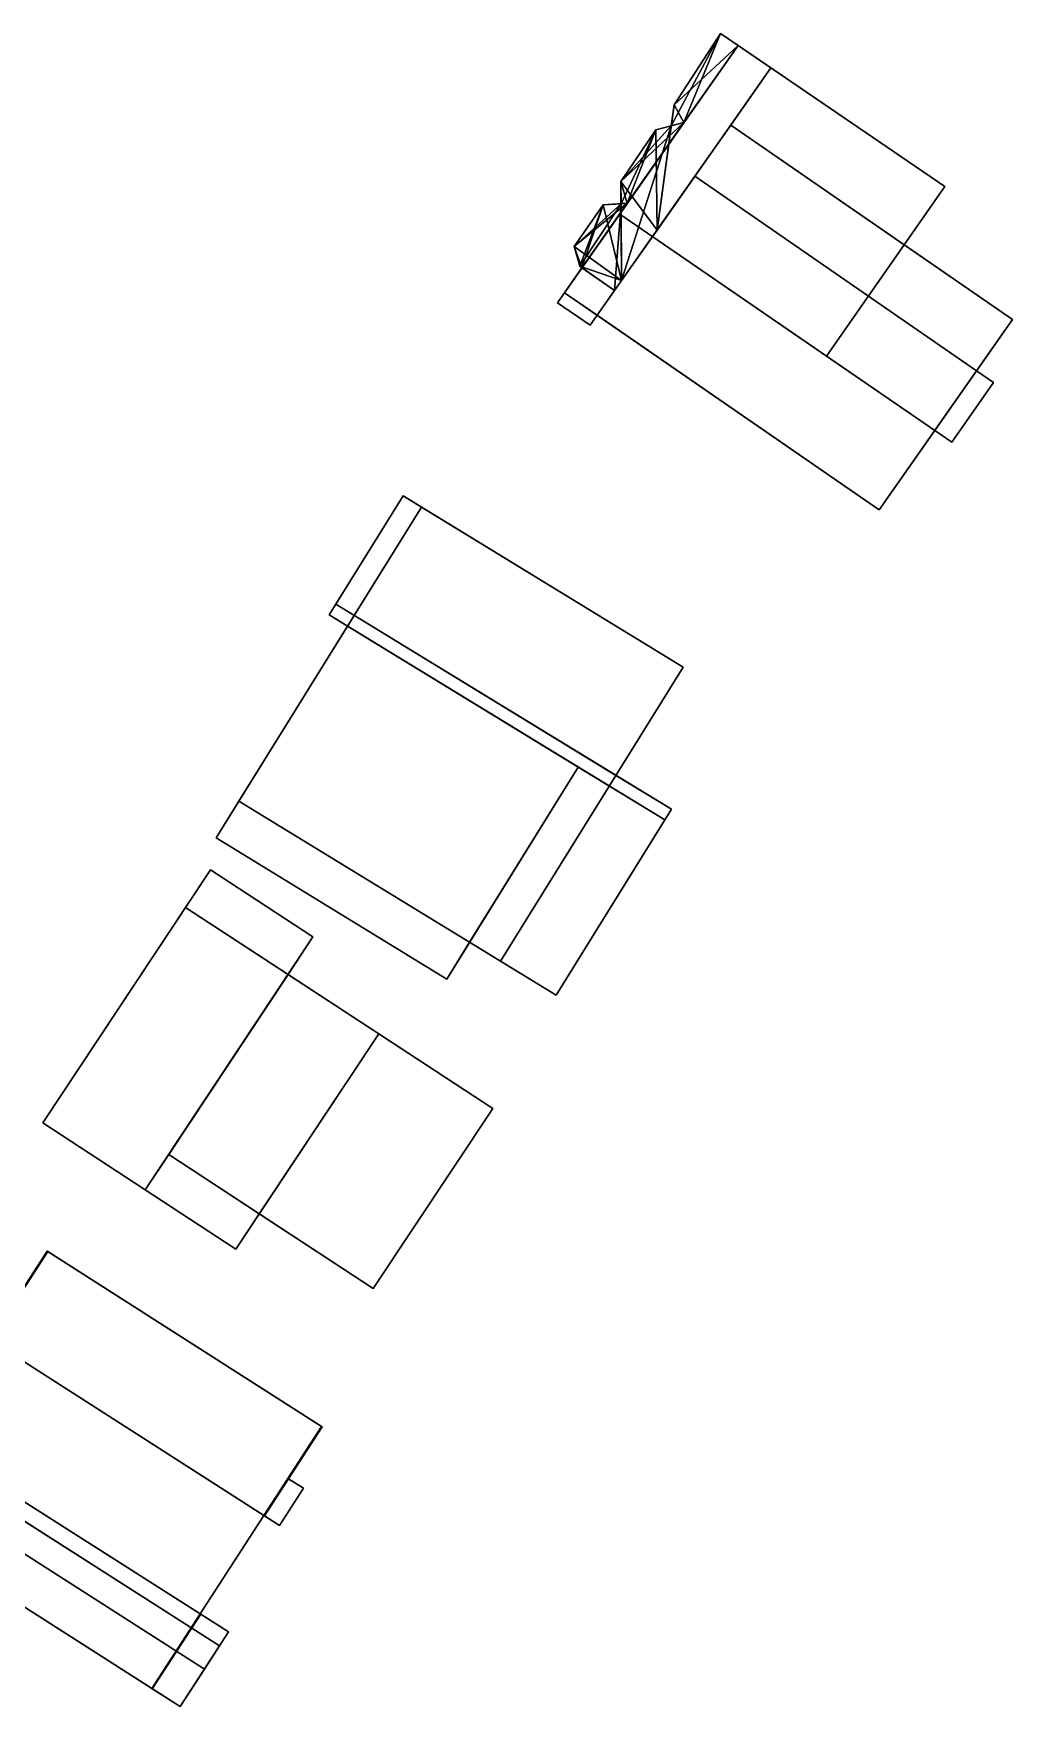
# Model space of a CAD drawing. Header units: metres. Extents: x -71 to 357, y -197 to 92.
# Drawn here: x 189.4 to 356.8, y -195.7 to 90.6 of the extents above; entities that cross this region are included whole.
import ezdxf

# ---------------------------------------------------------------- set-up
doc = ezdxf.new("R2010")
doc.units = ezdxf.units.M

msp = doc.modelspace()

# ---------------------------------------------------------------- linework, layer by layer
at = {"layer": 'Building Shading', "color": 195}
for points in [[(315.46464, 84.65905), (295.99398, 56.91909), (298.928, 78.31912), (306.82168, 90.5535)], [(306.82168, 90.5535), (298.928, 78.31912), (295.99398, 56.91909), (315.46464, 84.65905)], [(306.82168, 90.5535, 20), (300.59159, 75.30553, 20), (298.43694, 74.73746, 20)], [(306.82168, 90.5535, 20), (298.43694, 74.73746, 20), (298.928, 78.31912, 20)], [(298.928, 78.31912, 20), (309.84213, 88.49356, 20), (306.82168, 90.5535, 20)], [(306.82168, 90.5535, 20), (306.82168, 90.5535), (298.928, 78.31912), (298.928, 78.31912, 20)], [(298.928, 78.31912, 20), (298.928, 78.31912), (306.82168, 90.5535), (306.82168, 90.5535, 20)], [(306.82168, 90.5535, 20), (309.84213, 88.49356, 20), (300.59159, 75.30553, 20)], [(345.22976, 64.35941, 20), (345.22976, 64.35941), (306.82168, 90.5535), (306.82168, 90.5535, 20)], [(306.82168, 90.5535, 20), (306.82168, 90.5535), (345.22976, 64.35941), (345.22976, 64.35941, 20)], [(309.84213, 88.49356, 20), (289.61718, 59.65989, 20), (324.96807, 35.3639, 20), (345.22976, 64.35941, 20)], [(345.22976, 64.35941, 20), (324.96807, 35.3639, 20), (289.61718, 59.65989, 20), (309.84213, 88.49356, 20)], [(298.928, 78.31912, 20), (300.59159, 75.30553, 20), (309.84213, 88.49356, 20)], [(345.22976, 64.35941), (338.27166, 54.40201), (308.60229, 74.88221), (315.46464, 84.65905)], [(315.46464, 84.65905), (308.60229, 74.88221), (338.27166, 54.40201), (345.22976, 64.35941)], [(298.928, 78.31912, 20), (298.43694, 74.73746, 20), (300.59159, 75.30553, 20)], [(298.928, 78.31912, 20), (298.928, 78.31912), (298.43694, 74.73746), (298.43694, 74.73746, 20)], [(298.43694, 74.73746, 20), (298.43694, 74.73746), (298.928, 78.31912), (298.928, 78.31912, 20)], [(289.83233, 65.22293, 20), (290.91318, 61.50751, 20), (300.59159, 75.30553, 20)], [(289.83233, 65.22293, 20), (300.59159, 75.30553, 20), (295.7997, 74.04214, 20)], [(298.43694, 74.73746), (295.7997, 74.04214), (289.83233, 65.22293)], [(298.43694, 74.73746), (289.83233, 65.22293), (289.92469, 48.27212)], [(298.43694, 74.73746), (289.92469, 48.27212), (295.99398, 56.91909)], [(295.7997, 74.04214, 20), (300.59159, 75.30553, 20), (290.91318, 61.50751, 20)], [(295.99398, 56.91909), (295.7997, 74.04214), (298.43694, 74.73746)], [(298.43694, 74.73746, 20), (298.43694, 74.73746), (295.7997, 74.04214), (295.7997, 74.04214, 20)], [(295.7997, 74.04214, 20), (295.7997, 74.04214), (298.43694, 74.73746), (298.43694, 74.73746, 20)], [(356.78042, 41.62576), (350.62389, 32.82877), (302.45307, 66.12139), (308.60229, 74.88221)], [(308.60229, 74.88221), (302.45307, 66.12139), (350.62389, 32.82877), (356.78042, 41.62576)], [(295.99398, 56.91909), (289.83233, 65.22293), (295.7997, 74.04214)], [(295.7997, 74.04214, 20), (289.85299, 61.43106, 20), (289.83233, 65.22293, 20)], [(295.7997, 74.04214, 20), (295.7997, 74.04214), (289.83233, 65.22293), (289.83233, 65.22293, 20)], [(289.83233, 65.22293, 20), (289.83233, 65.22293), (295.7997, 74.04214), (295.7997, 74.04214, 20)], [(295.7997, 74.04214, 20), (290.91318, 61.50751, 20), (289.85299, 61.43106, 20)], [(350.63419, 32.82165), (333.99126, 9.04568), (285.76162, 42.34097), (302.45307, 66.12139)], [(302.45307, 66.12139), (285.76162, 42.34097), (333.99126, 9.04568), (350.63419, 32.82165)], [(295.99398, 56.91909), (289.92469, 48.27212), (289.83233, 65.22293)], [(289.83233, 65.22293, 20), (289.85299, 61.43106, 20), (290.91318, 61.50751, 20)], [(289.83233, 65.22293, 20), (289.83233, 65.22293), (289.85299, 61.43106), (289.85299, 61.43106, 20)], [(289.85299, 61.43106, 20), (289.85299, 61.43106), (289.83233, 65.22293), (289.83233, 65.22293, 20)], [(338.27166, 54.40201, 20), (338.27166, 54.40201), (345.22976, 64.35941), (345.22976, 64.35941, 20)], [(345.22976, 64.35941, 20), (345.22976, 64.35941), (338.27166, 54.40201), (338.27166, 54.40201, 20)], [(281.83898, 54.10501, 20), (283.16149, 50.45633, 20), (290.91318, 61.50751, 20)], [(281.83898, 54.10501, 20), (290.91318, 61.50751, 20), (286.80428, 61.21121, 20)], [(289.85299, 61.43106), (286.80428, 61.21121), (281.83898, 54.10501)], [(289.85299, 61.43106), (281.83898, 54.10501), (282.78329, 50.72183)], [(289.92469, 48.27212), (281.83898, 54.10501), (286.80428, 61.21121)], [(286.80428, 61.21121, 20), (282.78329, 50.72183, 20), (281.83898, 54.10501, 20)], [(286.80428, 61.21121, 20), (286.80428, 61.21121), (281.83898, 54.10501), (281.83898, 54.10501, 20)], [(281.83898, 54.10501, 20), (281.83898, 54.10501), (286.80428, 61.21121), (286.80428, 61.21121, 20)], [(289.85299, 61.43106), (282.78329, 50.72183), (288.71925, 46.55473)], [(286.80428, 61.21121, 20), (283.16149, 50.45633, 20), (282.78329, 50.72183, 20)], [(286.80428, 61.21121, 20), (290.91318, 61.50751, 20), (283.16149, 50.45633, 20)], [(289.92469, 48.27212), (286.80428, 61.21121), (289.85299, 61.43106)], [(289.85299, 61.43106, 20), (289.85299, 61.43106), (286.80428, 61.21121), (286.80428, 61.21121, 20)], [(286.80428, 61.21121, 20), (286.80428, 61.21121), (289.85299, 61.43106), (289.85299, 61.43106, 20)], [(289.85299, 61.43106), (288.71925, 46.55473), (289.92469, 48.27212)], [(289.61718, 59.65989, 20), (280.17455, 46.198, 20), (333.99126, 9.04568, 20), (343.4988, 22.62808, 20)], [(343.4988, 22.62808, 20), (333.99126, 9.04568, 20), (280.17455, 46.198, 20), (289.61718, 59.65989, 20)], [(338.27166, 54.40201, 20), (324.96807, 35.3639, 20), (343.48949, 22.63448, 20), (356.78042, 41.62576, 20)], [(356.78042, 41.62576, 20), (343.48949, 22.63448, 20), (324.96807, 35.3639, 20), (338.27166, 54.40201, 20)], [(356.78042, 41.62576, 20), (356.78042, 41.62576), (338.27166, 54.40201), (338.27166, 54.40201, 20)], [(338.27166, 54.40201, 20), (338.27166, 54.40201), (356.78042, 41.62576), (356.78042, 41.62576, 20)], [(289.92469, 48.27212), (282.78329, 50.72183), (281.83898, 54.10501)], [(281.83898, 54.10501, 20), (282.78329, 50.72183, 20), (283.16149, 50.45633, 20)], [(281.83898, 54.10501, 20), (281.83898, 54.10501), (282.78329, 50.72183), (282.78329, 50.72183, 20)], [(282.78329, 50.72183, 20), (282.78329, 50.72183), (281.83898, 54.10501), (281.83898, 54.10501, 20)], [(288.71925, 46.55473), (284.55926, 40.62796), (278.97548, 44.48856), (283.16149, 50.45633)], [(283.16149, 50.45633), (278.97548, 44.48856), (284.55926, 40.62796), (288.71925, 46.55473)], [(283.16149, 50.45633, 20), (283.16149, 50.45633), (278.97548, 44.48856), (278.97548, 44.48856, 20)], [(278.97548, 44.48856, 20), (278.97548, 44.48856), (283.16149, 50.45633), (283.16149, 50.45633, 20)], [(289.92469, 48.27212), (288.71925, 46.55473), (282.78329, 50.72183)], [(282.78329, 50.72183, 20), (282.78329, 50.72183), (283.16149, 50.45633), (283.16149, 50.45633, 20)], [(283.16149, 50.45633, 20), (283.16149, 50.45633), (282.78329, 50.72183), (282.78329, 50.72183, 20)], [(280.17455, 46.198, 20), (278.97548, 44.48856, 20), (284.55926, 40.62796, 20), (285.76162, 42.34097, 20)], [(285.76162, 42.34097, 20), (284.55926, 40.62796, 20), (278.97548, 44.48856, 20), (280.17455, 46.198, 20)], [(278.97548, 44.48856, 20), (278.97548, 44.48856), (284.55926, 40.62796), (284.55926, 40.62796, 20)], [(284.55926, 40.62796, 20), (284.55926, 40.62796), (278.97548, 44.48856), (278.97548, 44.48856, 20)], [(284.55926, 40.62796, 20), (284.55926, 40.62796), (285.76162, 42.34097), (285.76162, 42.34097, 20)], [(285.76162, 42.34097, 20), (285.76162, 42.34097), (284.55926, 40.62796), (284.55926, 40.62796, 20)], [(285.76162, 42.34097, 20), (285.76162, 42.34097), (333.99126, 9.04568), (333.99126, 9.04568, 20)], [(333.99126, 9.04568, 20), (333.99126, 9.04568), (285.76162, 42.34097), (285.76162, 42.34097, 20)], [(350.62389, 32.82877, 20), (350.62389, 32.82877), (356.78042, 41.62576), (356.78042, 41.62576, 20)], [(356.78042, 41.62576, 20), (356.78042, 41.62576), (350.62389, 32.82877), (350.62389, 32.82877, 20)], [(350.62389, 32.82877, 20), (343.48949, 22.63448, 20), (346.37969, 20.6481, 20), (353.50478, 30.83768, 20)], [(353.50478, 30.83768, 20), (346.37969, 20.6481, 20), (343.48949, 22.63448, 20), (350.62389, 32.82877, 20)], [(353.50478, 30.83768), (346.37969, 20.6481), (343.4988, 22.62808), (350.63419, 32.82165)], [(350.63419, 32.82165), (343.4988, 22.62808), (346.37969, 20.6481), (353.50478, 30.83768)], [(353.50478, 30.83768, 20), (353.50478, 30.83768), (350.62389, 32.82877), (350.62389, 32.82877, 20)], [(350.62389, 32.82877, 20), (350.62389, 32.82877), (353.50478, 30.83768), (353.50478, 30.83768, 20)], [(346.37969, 20.6481, 20), (346.37969, 20.6481), (353.50478, 30.83768), (353.50478, 30.83768, 20)], [(353.50478, 30.83768, 20), (353.50478, 30.83768), (346.37969, 20.6481), (346.37969, 20.6481, 20)], [(333.99126, 9.04568, 20), (333.99126, 9.04568), (343.4988, 22.62808), (343.4988, 22.62808, 20)], [(343.4988, 22.62808, 20), (343.4988, 22.62808), (333.99126, 9.04568), (333.99126, 9.04568, 20)], [(343.4988, 22.62808, 20), (343.4988, 22.62808), (346.37969, 20.6481), (346.37969, 20.6481, 20)], [(346.37969, 20.6481, 20), (346.37969, 20.6481), (343.4988, 22.62808), (343.4988, 22.62808, 20)], [(255.71919, 9.51443, 20), (224.50944, -40.81511, 20), (269.25649, -68.19283, 20), (300.45644, -17.85886, 20)], [(300.45644, -17.85886, 20), (269.25649, -68.19283, 20), (224.50944, -40.81511, 20), (255.71919, 9.51443, 20)], [(252.58117, 11.43448, 20), (239.9443, -8.92331, 20), (243.09221, -10.84811, 20), (255.71919, 9.51443, 20)], [(255.71919, 9.51443, 20), (243.09221, -10.84811, 20), (239.9443, -8.92331, 20), (252.58117, 11.43448, 20)], [(252.58117, 11.43448, 20), (252.58117, 11.43448), (239.9443, -8.92331), (239.9443, -8.92331, 20)], [(239.9443, -8.92331, 20), (239.9443, -8.92331), (252.58117, 11.43448), (252.58117, 11.43448, 20)], [(300.45644, -17.85886), (288.96952, -36.39037), (241.08832, -7.0803), (252.58117, 11.43448)], [(252.58117, 11.43448), (241.08832, -7.0803), (288.96952, -36.39037), (300.45644, -17.85886)], [(300.45644, -17.85886, 20), (300.45644, -17.85886), (252.58117, 11.43448), (252.58117, 11.43448, 20)], [(252.58117, 11.43448, 20), (252.58117, 11.43448), (300.45644, -17.85886), (300.45644, -17.85886, 20)], [(298.4435, -42.18979), (297.31804, -44.00467), (239.9443, -8.92331), (241.08832, -7.0803)], [(241.08832, -7.0803), (239.9443, -8.92331), (297.31804, -44.00467), (298.4435, -42.18979)], [(282.53349, -34.96461), (260.05675, -71.23691), (220.613, -47.0986), (243.09221, -10.84811)], [(243.09221, -10.84811), (220.613, -47.0986), (260.05675, -71.23691), (282.53349, -34.96461)], [(243.09221, -10.84811, 20), (243.09221, -10.84811), (220.613, -47.0986), (220.613, -47.0986, 20)], [(220.613, -47.0986, 20), (220.613, -47.0986), (243.09221, -10.84811), (243.09221, -10.84811, 20)], [(239.9443, -8.92331, 20), (239.9443, -8.92331), (243.09221, -10.84811), (243.09221, -10.84811, 20)], [(243.09221, -10.84811, 20), (243.09221, -10.84811), (239.9443, -8.92331), (239.9443, -8.92331, 20)], [(288.96952, -36.39037, 20), (288.96952, -36.39037), (300.45644, -17.85886), (300.45644, -17.85886, 20)], [(300.45644, -17.85886, 20), (300.45644, -17.85886), (288.96952, -36.39037), (288.96952, -36.39037, 20)], [(297.31804, -44.00467), (278.72552, -73.9863), (263.95357, -64.94833), (282.53349, -34.96461)], [(282.53349, -34.96461), (263.95357, -64.94833), (278.72552, -73.9863), (297.31804, -44.00467)], [(288.96952, -36.39037, 20), (269.25649, -68.19283, 20), (278.72552, -73.9863, 20), (298.4435, -42.18979, 20)], [(298.4435, -42.18979, 20), (278.72552, -73.9863, 20), (269.25649, -68.19283, 20), (288.96952, -36.39037, 20)], [(298.4435, -42.18979, 20), (298.4435, -42.18979), (288.96952, -36.39037), (288.96952, -36.39037, 20)], [(288.96952, -36.39037, 20), (288.96952, -36.39037), (298.4435, -42.18979), (298.4435, -42.18979, 20)], [(224.50944, -40.81511, 20), (220.613, -47.0986, 20), (260.05675, -71.23691, 20), (263.95357, -64.94833, 20)], [(263.95357, -64.94833, 20), (260.05675, -71.23691, 20), (220.613, -47.0986, 20), (224.50944, -40.81511, 20)], [(278.72552, -73.9863, 20), (278.72552, -73.9863), (298.4435, -42.18979), (298.4435, -42.18979, 20)], [(298.4435, -42.18979, 20), (298.4435, -42.18979), (278.72552, -73.9863), (278.72552, -73.9863, 20)], [(220.613, -47.0986, 20), (220.613, -47.0986), (260.05675, -71.23691), (260.05675, -71.23691, 20)], [(260.05675, -71.23691, 20), (260.05675, -71.23691), (220.613, -47.0986), (220.613, -47.0986, 20)], [(219.65389, -52.5704, 20), (190.95211, -95.8381, 20), (208.49372, -107.31336, 20), (237.16183, -64.03061, 20)], [(237.16183, -64.03061, 20), (208.49372, -107.31336, 20), (190.95211, -95.8381, 20), (219.65389, -52.5704, 20)], [(219.65389, -52.5704, 20), (219.65389, -52.5704), (190.95211, -95.8381), (190.95211, -95.8381, 20)], [(190.95211, -95.8381, 20), (190.95211, -95.8381), (219.65389, -52.5704), (219.65389, -52.5704, 20)], [(237.16183, -64.03061), (232.9089, -70.45163), (215.39386, -58.99237), (219.65389, -52.5704)], [(219.65389, -52.5704), (215.39386, -58.99237), (232.9089, -70.45163), (237.16183, -64.03061)], [(237.16183, -64.03061, 20), (237.16183, -64.03061), (219.65389, -52.5704), (219.65389, -52.5704, 20)], [(219.65389, -52.5704, 20), (219.65389, -52.5704), (237.16183, -64.03061), (237.16183, -64.03061, 20)], [(248.43968, -80.61269), (223.97701, -117.44211), (190.95211, -95.8381), (215.39386, -58.99237)], [(215.39386, -58.99237), (190.95211, -95.8381), (223.97701, -117.44211), (248.43968, -80.61269)], [(232.9089, -70.45163, 20), (232.9089, -70.45163), (237.16183, -64.03061), (237.16183, -64.03061, 20)], [(237.16183, -64.03061, 20), (237.16183, -64.03061), (232.9089, -70.45163), (232.9089, -70.45163, 20)], [(260.05675, -71.23691, 20), (260.05675, -71.23691), (263.95357, -64.94833), (263.95357, -64.94833, 20)], [(263.95357, -64.94833, 20), (263.95357, -64.94833), (260.05675, -71.23691), (260.05675, -71.23691, 20)], [(263.95357, -64.94833, 20), (263.95357, -64.94833), (278.72552, -73.9863), (278.72552, -73.9863, 20)], [(278.72552, -73.9863, 20), (278.72552, -73.9863), (263.95357, -64.94833), (263.95357, -64.94833, 20)], [(232.9089, -70.45163, 20), (212.49741, -101.26864, 20), (247.48409, -124.17343, 20), (267.92489, -93.36093, 20)], [(267.92489, -93.36093, 20), (247.48409, -124.17343, 20), (212.49741, -101.26864, 20), (232.9089, -70.45163, 20)], [(267.92489, -93.36093, 20), (267.92489, -93.36093), (232.9089, -70.45163), (232.9089, -70.45163, 20)], [(232.9089, -70.45163, 20), (232.9089, -70.45163), (267.92489, -93.36093), (267.92489, -93.36093, 20)], [(267.92489, -93.36093), (247.48409, -124.17343), (227.98501, -111.40793), (248.43968, -80.61269)], [(248.43968, -80.61269), (227.98501, -111.40793), (247.48409, -124.17343), (267.92489, -93.36093)], [(247.48409, -124.17343, 20), (247.48409, -124.17343), (267.92489, -93.36093), (267.92489, -93.36093, 20)], [(267.92489, -93.36093, 20), (267.92489, -93.36093), (247.48409, -124.17343), (247.48409, -124.17343, 20)], [(190.95211, -95.8381, 20), (190.95211, -95.8381), (223.97701, -117.44211), (223.97701, -117.44211, 20)], [(223.97701, -117.44211, 20), (223.97701, -117.44211), (190.95211, -95.8381), (190.95211, -95.8381, 20)], [(212.49741, -101.26864, 20), (208.49372, -107.31336, 20), (223.97701, -117.44211, 20), (227.98501, -111.40793, 20)], [(227.98501, -111.40793, 20), (223.97701, -117.44211, 20), (208.49372, -107.31336, 20), (212.49741, -101.26864, 20)], [(223.97701, -117.44211, 20), (223.97701, -117.44211), (227.98501, -111.40793), (227.98501, -111.40793, 20)], [(227.98501, -111.40793, 20), (227.98501, -111.40793), (223.97701, -117.44211), (223.97701, -117.44211, 20)], [(227.98501, -111.40793, 20), (227.98501, -111.40793), (247.48409, -124.17343), (247.48409, -124.17343, 20)], [(247.48409, -124.17343, 20), (247.48409, -124.17343), (227.98501, -111.40793), (227.98501, -111.40793, 20)], [(238.63082, -147.79762), (217.88704, -179.82224), (170.92064, -149.93382), (191.73287, -117.81552)], [(191.73287, -117.81552), (170.92064, -149.93382), (217.88704, -179.82224), (238.63082, -147.79762)], [(191.73287, -117.81552, 9), (171.45876, -149.10336, 9), (171.53653, -149.15304, 9), (191.81033, -117.86504, 9)], [(191.81033, -117.86504, 9), (171.53653, -149.15304, 9), (171.45876, -149.10336, 9), (191.73287, -117.81552, 9)], [(191.73287, -117.81552, 9), (191.73287, -117.81552), (171.45876, -149.10336), (171.45876, -149.10336, 9)], [(171.45876, -149.10336, 9), (171.45876, -149.10336), (191.73287, -117.81552), (191.73287, -117.81552, 9)], [(191.81033, -117.86504, 9), (181.98502, -133.02817, 9), (228.8692, -163.07228, 9), (238.7289, -147.86032, 9)], [(238.7289, -147.86032, 9), (228.8692, -163.07228, 9), (181.98502, -133.02817, 9), (191.81033, -117.86504, 9)], [(238.7289, -147.86032, 9), (238.7289, -147.86032), (191.73287, -117.81552), (191.73287, -117.81552, 9)], [(191.73287, -117.81552, 9), (191.73287, -117.81552), (238.7289, -147.86032), (238.7289, -147.86032, 9)], [(181.98502, -133.02817, 9), (162.77456, -162.67514, 9), (209.6023, -192.61237, 9), (228.77559, -163.0123, 9)], [(228.77559, -163.0123, 9), (209.6023, -192.61237, 9), (162.77456, -162.67514, 9), (181.98502, -133.02817, 9)], [(222.73684, -182.90854), (221.17012, -185.32593), (165.16109, -149.52084), (166.63813, -147.20853)], [(166.63813, -147.20853), (165.16109, -149.52084), (221.17012, -185.32593), (222.73684, -182.90854)], [(238.7289, -147.86032), (232.98397, -156.72385), (232.88836, -156.66293), (238.63082, -147.79762)], [(238.63082, -147.79762), (232.88836, -156.66293), (232.98397, -156.72385), (238.7289, -147.86032)], [(232.98397, -156.72385, 9), (232.98397, -156.72385), (238.7289, -147.86032), (238.7289, -147.86032, 9)], [(238.7289, -147.86032, 9), (238.7289, -147.86032), (232.98397, -156.72385), (232.98397, -156.72385, 9)], [(221.17012, -185.32593), (218.59513, -189.29904), (163.54586, -154.05258), (166.09542, -150.11813)], [(166.09542, -150.11813), (163.54586, -154.05258), (218.59513, -189.29904), (221.17012, -185.32593)], [(218.59513, -189.29904), (214.44234, -195.70663), (162.77456, -162.67514), (166.94961, -156.2319)], [(166.94961, -156.2319), (162.77456, -162.67514), (214.44234, -195.70663), (218.59513, -189.29904)], [(235.55349, -158.36105), (231.4341, -164.71591), (228.77559, -163.0123), (232.88836, -156.66293)], [(232.88836, -156.66293), (228.77559, -163.0123), (231.4341, -164.71591), (235.55349, -158.36105)], [(232.98397, -156.72385, 9), (228.8692, -163.07228, 9), (231.4341, -164.71591, 9), (235.55349, -158.36105, 9)], [(235.55349, -158.36105, 9), (231.4341, -164.71591, 9), (228.8692, -163.07228, 9), (232.98397, -156.72385, 9)], [(235.55349, -158.36105, 9), (235.55349, -158.36105), (232.98397, -156.72385), (232.98397, -156.72385, 9)], [(232.98397, -156.72385, 9), (232.98397, -156.72385), (235.55349, -158.36105), (235.55349, -158.36105, 9)], [(231.4341, -164.71591, 9), (231.4341, -164.71591), (235.55349, -158.36105), (235.55349, -158.36105, 9)], [(235.55349, -158.36105, 9), (235.55349, -158.36105), (231.4341, -164.71591), (231.4341, -164.71591, 9)], [(162.77456, -162.67514, 9), (162.77456, -162.67514), (214.44234, -195.70663), (214.44234, -195.70663, 9)], [(214.44234, -195.70663, 9), (214.44234, -195.70663), (162.77456, -162.67514), (162.77456, -162.67514, 9)], [(217.88704, -179.82224, 9), (217.88704, -179.82224), (228.77559, -163.0123), (228.77559, -163.0123, 9)], [(228.77559, -163.0123, 9), (228.77559, -163.0123), (217.88704, -179.82224), (217.88704, -179.82224, 9)], [(228.77559, -163.0123, 9), (228.77559, -163.0123), (231.4341, -164.71591), (231.4341, -164.71591, 9)], [(231.4341, -164.71591, 9), (231.4341, -164.71591), (228.77559, -163.0123), (228.77559, -163.0123, 9)], [(217.88704, -179.82224, 9), (209.6023, -192.61237, 9), (209.6874, -192.66677, 9), (217.97597, -179.87882, 9)], [(217.97597, -179.87882, 9), (209.6874, -192.66677, 9), (209.6023, -192.61237, 9), (217.88704, -179.82224, 9)], [(217.97597, -179.87882, 9), (209.6874, -192.66677, 9), (214.44234, -195.70663, 9), (222.73684, -182.90854, 9)], [(222.73684, -182.90854, 9), (214.44234, -195.70663, 9), (209.6874, -192.66677, 9), (217.97597, -179.87882, 9)], [(222.73684, -182.90854, 9), (222.73684, -182.90854), (217.88704, -179.82224), (217.88704, -179.82224, 9)], [(217.88704, -179.82224, 9), (217.88704, -179.82224), (222.73684, -182.90854), (222.73684, -182.90854, 9)], [(214.44234, -195.70663, 9), (214.44234, -195.70663), (222.73684, -182.90854), (222.73684, -182.90854, 9)], [(222.73684, -182.90854, 9), (222.73684, -182.90854), (214.44234, -195.70663), (214.44234, -195.70663, 9)]]:
    msp.add_3dface(points, dxfattribs=at)

doc.saveas('drawing.dxf')
